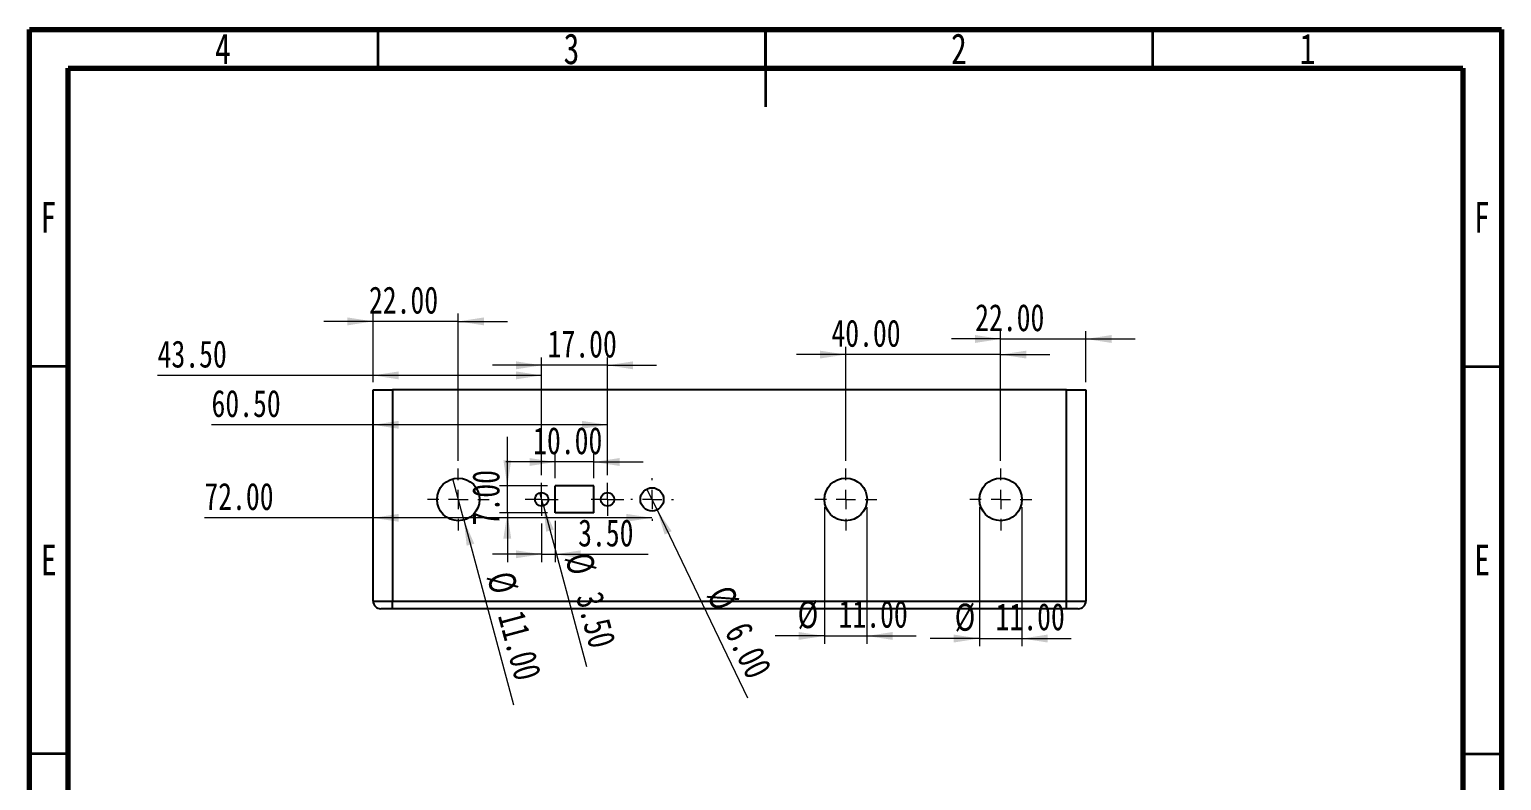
# Model space of a CAD drawing. Header units: millimetres. Extents: x 15 to 205, y 5 to 292.
# Drawn here: x 15 to 205, y 195 to 292 of the extents above; entities that cross this region are included whole.
import ezdxf

# ---------------------------------------------------------------- set-up
doc = ezdxf.new("R2010")
doc.units = ezdxf.units.MM
doc.styles.add('SLDTEXTSTYLE0', font='TXT', dxfattribs={"width": 0.75})
doc.dimstyles.new('SLDDIMSTYLE0', dxfattribs={"dimtxt": 3.5, "dimasz": 3.302, "dimexe": 0, "dimexo": 0.0625, "dimgap": 0.875, "dimtad": 1, "dimlfac": 2, "dimrnd": 1e-09, "dimzin": 4, "dimdsep": 46, "dimtxsty": 'SLDTEXTSTYLE0', "dimsah": 1, "dimcen": 0.09, "dimadec": 0, "dimazin": 1, "dimtfac": 1, "dimtofl": 0, "dimtmove": 0, "dimatfit": 3, "dimfxl": 0, "dimfrac": 2, "dimtolj": 1, "dimtzin": 12, "dimarcsym": 0})
doc.dimstyles.new('SLDDIMSTYLE2', dxfattribs={"dimtxt": 3.5, "dimasz": 3.302, "dimexe": 0, "dimexo": 0.0625, "dimgap": 0.875, "dimtad": 1, "dimlfac": 2, "dimrnd": 1e-09, "dimzin": 4, "dimdsep": 46, "dimtxsty": 'SLDTEXTSTYLE0', "dimsah": 1, "dimcen": 0.09, "dimadec": 0, "dimazin": 1, "dimtfac": 1, "dimtmove": 0, "dimatfit": 0, "dimfxl": 0, "dimfrac": 2, "dimtolj": 1, "dimtzin": 12, "dimarcsym": 0})
doc.dimstyles.new('SLDDIMSTYLE4', dxfattribs={"dimtxt": 3.5, "dimasz": 3.302, "dimexe": 0, "dimexo": 0.0625, "dimgap": 0.875, "dimtad": 1, "dimlfac": 2, "dimrnd": 1e-09, "dimzin": 4, "dimdsep": 46, "dimtxsty": 'SLDTEXTSTYLE0', "dimblk1": 'NONE', "dimsah": 1, "dimcen": 0, "dimadec": 0, "dimazin": 1, "dimtfac": 1, "dimtmove": 0, "dimatfit": 3, "dimldrblk": 'NONE', "dimfxl": 0, "dimfrac": 2, "dimtolj": 1, "dimtzin": 12, "dimarcsym": 0})

# ---------------------------------------------------------------- blocks, each defined once
blk = doc.blocks.new('_D_23')
at = {"color": 7, "linetype": 'Continuous', "lineweight": 0}
for p, q in [((59.35, 246.46), (59.35, 255.31)), ((70.35, 236.33), (70.35, 255.31)), ((59.35, 254.31), (53, 254.31)), ((70.35, 254.31), (59.35, 254.31)), ((70.35, 254.31), (76.7, 254.31))]:
    blk.add_line(p, q, dxfattribs=at)
at = {"color": 7, "linetype": 'Continuous', "lineweight": 18}
for points in [[(59.35, 254.31), (56.05, 254.82), (56.05, 253.8)], [(70.35, 254.31), (73.66, 253.8), (73.66, 254.82)]]:
    blk.add_solid(points, dxfattribs=at)
at = {"color": 7, "linetype": 'Continuous', "lineweight": 18, "insert": (58.82, 258.82), "char_height": 3.5, "attachment_point": 1, "style": 'SLDTEXTSTYLE0'}
blk.add_mtext('22.00', dxfattribs=at)
blk = doc.blocks.new('_D_24')
at = {"color": 7, "linetype": 'Continuous', "lineweight": 0}
for p, q in [((140.35, 236.33), (140.35, 253.04)), ((151.35, 246.46), (151.35, 253.04)), ((140.35, 252.04), (134, 252.04)), ((140.35, 252.04), (151.35, 252.04)), ((151.35, 252.04), (157.7, 252.04))]:
    blk.add_line(p, q, dxfattribs=at)
at = {"color": 7, "linetype": 'Continuous', "lineweight": 18}
for points in [[(140.35, 252.04), (137.05, 252.55), (137.05, 251.53)], [(151.35, 252.04), (154.66, 251.53), (154.66, 252.55)]]:
    blk.add_solid(points, dxfattribs=at)
at = {"color": 7, "linetype": 'Continuous', "lineweight": 18, "insert": (137.06, 256.55), "char_height": 3.5, "attachment_point": 1, "style": 'SLDTEXTSTYLE0'}
blk.add_mtext('22.00', dxfattribs=at)
blk = doc.blocks.new('_D_25')
at = {"color": 7, "linetype": 'Continuous', "lineweight": 0}
for p, q in [((120.35, 236.33), (120.35, 251.03)), ((140.35, 236.33), (140.35, 251.03)), ((120.35, 250.03), (114, 250.03)), ((140.35, 250.03), (120.35, 250.03)), ((140.35, 250.03), (146.7, 250.03))]:
    blk.add_line(p, q, dxfattribs=at)
at = {"color": 7, "linetype": 'Continuous', "lineweight": 18}
for points in [[(120.35, 250.03), (117.05, 250.53), (117.05, 249.52)], [(140.35, 250.03), (143.66, 249.52), (143.66, 250.53)]]:
    blk.add_solid(points, dxfattribs=at)
at = {"color": 7, "linetype": 'Continuous', "lineweight": 18, "insert": (118.51, 254.54), "char_height": 3.5, "attachment_point": 1, "style": 'SLDTEXTSTYLE0'}
blk.add_mtext('40.00', dxfattribs=at)
blk = doc.blocks.new('_D_26')
at = {"color": 7, "linetype": 'Continuous', "lineweight": 0}
for p, q in [((59.35, 247.34), (31.54, 247.34)), ((59.35, 246.46), (59.35, 248.34)), ((81.1, 247.34), (59.35, 247.34)), ((81.1, 234.46), (81.1, 248.34))]:
    blk.add_line(p, q, dxfattribs=at)
at = {"color": 7, "linetype": 'Continuous', "lineweight": 18}
for points in [[(59.35, 247.34), (62.66, 246.83), (62.66, 247.85)], [(81.1, 247.34), (77.8, 247.85), (77.8, 246.83)]]:
    blk.add_solid(points, dxfattribs=at)
at = {"color": 7, "linetype": 'Continuous', "lineweight": 18, "insert": (31.54, 251.85), "char_height": 3.5, "attachment_point": 1, "style": 'SLDTEXTSTYLE0'}
blk.add_mtext('43.50', dxfattribs=at)
blk = doc.blocks.new('_D_27')
at = {"color": 7, "linetype": 'Continuous', "lineweight": 0}
for p, q in [((89.6, 234.46), (89.6, 241.96)), ((59.35, 240.96), (38.5, 240.96)), ((89.6, 240.96), (59.35, 240.96))]:
    blk.add_line(p, q, dxfattribs=at)
at = {"color": 7, "linetype": 'Continuous', "lineweight": 18}
for points in [[(59.35, 240.96), (62.66, 240.45), (62.66, 241.47)], [(89.6, 240.96), (86.3, 241.47), (86.3, 240.45)]]:
    blk.add_solid(points, dxfattribs=at)
at = {"color": 7, "linetype": 'Continuous', "lineweight": 18, "insert": (38.5, 245.47), "char_height": 3.5, "attachment_point": 1, "style": 'SLDTEXTSTYLE0'}
blk.add_mtext('60.50', dxfattribs=at)
blk = doc.blocks.new('_D_28')
at = {"color": 7, "linetype": 'Continuous', "lineweight": 0}
for p, q in [((59.35, 228.95), (37.58, 228.95)), ((95.35, 228.95), (59.35, 228.95))]:
    blk.add_line(p, q, dxfattribs=at)
at = {"color": 7, "linetype": 'Continuous', "lineweight": 18}
for points in [[(59.35, 228.95), (62.66, 228.45), (62.66, 229.46)], [(95.35, 228.95), (92.05, 229.46), (92.05, 228.45)]]:
    blk.add_solid(points, dxfattribs=at)
at = {"color": 7, "linetype": 'Continuous', "lineweight": 18, "insert": (37.58, 233.47), "char_height": 3.5, "attachment_point": 1, "style": 'SLDTEXTSTYLE0'}
blk.add_mtext('72.00', dxfattribs=at)
blk = doc.blocks.new('_D_29')
at = {"color": 7, "linetype": 'Continuous', "lineweight": 0}
for p, q in [((82.85, 236.16), (76.5, 236.16)), ((82.85, 234.08), (82.85, 237.16)), ((87.85, 236.16), (82.85, 236.16)), ((87.85, 234.08), (87.85, 237.16)), ((87.85, 236.16), (94.2, 236.16))]:
    blk.add_line(p, q, dxfattribs=at)
at = {"color": 7, "linetype": 'Continuous', "lineweight": 18}
for points in [[(82.85, 236.16), (79.55, 236.67), (79.55, 235.65)], [(87.85, 236.16), (91.16, 235.65), (91.16, 236.67)]]:
    blk.add_solid(points, dxfattribs=at)
at = {"color": 7, "linetype": 'Continuous', "lineweight": 18, "insert": (80.01, 240.67), "char_height": 3.5, "attachment_point": 1, "style": 'SLDTEXTSTYLE0'}
blk.add_mtext('10.00', dxfattribs=at)
blk = doc.blocks.new('_D_30')
at = {"color": 7, "linetype": 'Continuous', "lineweight": 0}
for p, q in [((76.68, 233.08), (76.68, 239.43)), ((81.85, 233.08), (75.68, 233.08)), ((76.68, 229.58), (76.68, 233.08)), ((81.85, 229.58), (75.68, 229.58)), ((76.68, 229.58), (76.68, 223.23))]:
    blk.add_line(p, q, dxfattribs=at)
at = {"color": 7, "linetype": 'Continuous', "lineweight": 18}
for points in [[(76.68, 233.08), (77.18, 236.39), (76.17, 236.39)], [(76.68, 229.58), (76.17, 226.28), (77.18, 226.28)]]:
    blk.add_solid(points, dxfattribs=at)
at = {"color": 7, "linetype": 'Continuous', "lineweight": 18, "insert": (72.16, 227.98), "char_height": 3.5, "attachment_point": 1, "rotation": 90, "style": 'SLDTEXTSTYLE0'}
blk.add_mtext('7.00', dxfattribs=at)
blk = doc.blocks.new('_D_31')
at = {"color": 7, "linetype": 'Continuous', "lineweight": 0}
for q in [(69.64, 233.99), (77.46, 204.82)]:
    blk.add_line((71.07, 228.68), q, dxfattribs=at)
at = {"color": 7, "linetype": 'Continuous', "lineweight": 18}
blk.add_solid([(71.07, 228.68), (71.43, 225.36), (72.41, 225.62)], dxfattribs=at)
at = {"color": 7, "linetype": 'Continuous', "lineweight": 18, "char_height": 3.5, "attachment_point": 1, "rotation": 285, "style": 'SLDTEXTSTYLE0'}
for s, insert in [('%%c', (77.41, 222.32)), ('11.00', (78.83, 217.23))]:
    blk.add_mtext(s, dxfattribs=dict(at, insert=insert))
blk = doc.blocks.new('_None')
blk = doc.blocks.new('_D_32')
at = {"color": 7, "linetype": 'Continuous', "lineweight": 0}
for q in [(80.88, 232.18), (86.88, 209.77)]:
    blk.add_line((81.33, 230.49), q, dxfattribs=at)
at = {"color": 7, "linetype": 'Continuous', "lineweight": 18}
blk.add_solid([(81.33, 230.49), (81.69, 227.17), (82.68, 227.43)], dxfattribs=at)
at = {"color": 7, "linetype": 'Continuous', "lineweight": 18, "char_height": 3.5, "attachment_point": 1, "rotation": 285, "style": 'SLDTEXTSTYLE0'}
for s, insert in [('%%c', (87.49, 224.76)), ('3.50', (88.91, 219.68))]:
    blk.add_mtext(s, dxfattribs=dict(at, insert=insert))
blk = doc.blocks.new('_D_33')
at = {"color": 7, "linetype": 'Continuous', "lineweight": 0}
for q in [(94.7, 232.69), (107.67, 205.71)]:
    blk.add_line((96, 229.98), q, dxfattribs=at)
at = {"color": 7, "linetype": 'Continuous', "lineweight": 18}
blk.add_solid([(96, 229.98), (96.98, 226.79), (97.89, 227.23)], dxfattribs=at)
at = {"color": 7, "linetype": 'Continuous', "lineweight": 18, "char_height": 3.5, "attachment_point": 1, "rotation": 295.6638, "style": 'SLDTEXTSTYLE0'}
for s, insert in [('%%c', (105.51, 220.57)), ('6.00', (107.84, 215.83))]:
    blk.add_mtext(s, dxfattribs=dict(at, insert=insert))
blk = doc.blocks.new('_D_34')
at = {"color": 7, "linetype": 'Continuous', "lineweight": 0}
for p, q in [((117.6, 230.33), (117.6, 212.7)), ((123.1, 230.33), (123.1, 212.7)), ((117.6, 213.7), (111.25, 213.7)), ((117.6, 213.7), (123.1, 213.7)), ((123.1, 213.7), (129.45, 213.7))]:
    blk.add_line(p, q, dxfattribs=at)
at = {"color": 7, "linetype": 'Continuous', "lineweight": 18}
for points in [[(117.6, 213.7), (114.3, 214.21), (114.3, 213.2)], [(123.1, 213.7), (126.41, 213.2), (126.41, 214.21)]]:
    blk.add_solid(points, dxfattribs=at)
at = {"color": 7, "linetype": 'Continuous', "lineweight": 18, "char_height": 3.5, "attachment_point": 1, "style": 'SLDTEXTSTYLE0'}
for s, insert in [('%%c', (114.15, 218.22)), ('11.00', (119.43, 218.27))]:
    blk.add_mtext(s, dxfattribs=dict(at, insert=insert))
blk = doc.blocks.new('_D_35')
at = {"color": 7, "linetype": 'Continuous', "lineweight": 0}
for p, q in [((137.6, 230.33), (137.6, 212.37)), ((143.1, 230.33), (143.1, 212.37)), ((137.6, 213.37), (131.25, 213.37)), ((137.6, 213.37), (143.1, 213.37)), ((143.1, 213.37), (149.45, 213.37))]:
    blk.add_line(p, q, dxfattribs=at)
at = {"color": 7, "linetype": 'Continuous', "lineweight": 18}
for points in [[(137.6, 213.37), (134.3, 213.88), (134.3, 212.86)], [(143.1, 213.37), (146.41, 212.86), (146.41, 213.88)]]:
    blk.add_solid(points, dxfattribs=at)
at = {"color": 7, "linetype": 'Continuous', "lineweight": 18, "char_height": 3.5, "attachment_point": 1, "style": 'SLDTEXTSTYLE0'}
for s, insert in [('%%c', (134.42, 217.88)), ('11.00', (139.7, 217.94))]:
    blk.add_mtext(s, dxfattribs=dict(at, insert=insert))
blk = doc.blocks.new('_D_36')
at = {"color": 7, "linetype": 'Continuous', "lineweight": 0}
for p, q in [((81.1, 234.46), (81.1, 249.64)), ((89.6, 234.46), (89.6, 249.64)), ((81.1, 248.64), (74.75, 248.64)), ((89.6, 248.64), (81.1, 248.64)), ((89.6, 248.64), (95.95, 248.64))]:
    blk.add_line(p, q, dxfattribs=at)
at = {"color": 7, "linetype": 'Continuous', "lineweight": 18}
for points in [[(81.1, 248.64), (77.8, 249.15), (77.8, 248.13)], [(89.6, 248.64), (92.91, 248.13), (92.91, 249.15)]]:
    blk.add_solid(points, dxfattribs=at)
at = {"color": 7, "linetype": 'Continuous', "lineweight": 18, "insert": (81.88, 253.15), "char_height": 3.5, "attachment_point": 1, "style": 'SLDTEXTSTYLE0'}
blk.add_mtext('17.00', dxfattribs=at)
blk = doc.blocks.new('_D_37')
at = {"color": 7, "linetype": 'Continuous', "lineweight": 0}
for p, q in [((81.1, 228.21), (81.1, 223.25)), ((82.85, 228.58), (82.85, 223.25)), ((81.1, 224.25), (74.75, 224.25)), ((81.1, 224.25), (82.85, 224.25)), ((82.85, 224.25), (94.87, 224.25))]:
    blk.add_line(p, q, dxfattribs=at)
at = {"color": 7, "linetype": 'Continuous', "lineweight": 18}
for points in [[(81.1, 224.25), (77.8, 224.75), (77.8, 223.74)], [(82.85, 224.25), (86.16, 223.74), (86.16, 224.75)]]:
    blk.add_solid(points, dxfattribs=at)
at = {"color": 7, "linetype": 'Continuous', "lineweight": 18, "insert": (85.82, 228.76), "char_height": 3.5, "attachment_point": 1, "style": 'SLDTEXTSTYLE0'}
blk.add_mtext('3.50', dxfattribs=at)
blk = doc.blocks.new('SW_CENTERMARKSYMBOL_15')
at = {"color": 0, "linetype": 'Continuous', "lineweight": 18}
for p, q in [((0, 2.5), (0, 2.75)), ((-2.5, 0), (-2.75, 0)), ((0, 0), (-1.25, 0)), ((0, 0), (0, 1.25)), ((0, 0), (0, -1.25)), ((0, 0), (1.25, 0)), ((2.5, 0), (2.75, 0)), ((0, -2.5), (0, -2.75))]:
    blk.add_line(p, q, dxfattribs=at)
blk = doc.blocks.new('SW_CENTERMARKSYMBOL_16')
at = {"color": 0, "linetype": 'Continuous', "lineweight": 18}
for p, q in [((0, 2.5), (0, 4)), ((-2.5, 0), (-4, 0)), ((0, 0), (-1.25, 0)), ((0, 0), (0, 1.25)), ((0, 0), (0, -1.25)), ((0, 0), (1.25, 0)), ((2.5, 0), (4, 0)), ((0, -2.5), (0, -4))]:
    blk.add_line(p, q, dxfattribs=at)
blk = doc.blocks.new('SW_CENTERMARKSYMBOL_17')
at = {"color": 0, "linetype": 'Continuous', "lineweight": 18}
for p, q in [((0, 2.5), (0, 4)), ((-2.5, 0), (-4, 0)), ((0, 0), (-1.25, 0)), ((0, 0), (0, 1.25)), ((0, 0), (0, -1.25)), ((0, 0), (1.25, 0)), ((2.5, 0), (4, 0)), ((0, -2.5), (0, -4))]:
    blk.add_line(p, q, dxfattribs=at)
blk = doc.blocks.new('SW_CENTERMARKSYMBOL_18')
at = {"color": 0, "linetype": 'Continuous', "lineweight": 18}
for p, q in [((0, 1.25), (0, 2.125)), ((-1.25, 0), (-2.125, 0)), ((0, 0), (-1.25, 0)), ((0, 0), (0, 1.25)), ((0, 0), (0, -1.25)), ((0, 0), (1.25, 0)), ((1.25, 0), (2.125, 0)), ((0, -1.25), (0, -2.125))]:
    blk.add_line(p, q, dxfattribs=at)
blk = doc.blocks.new('SW_CENTERMARKSYMBOL_19')
at = {"color": 0, "linetype": 'Continuous', "lineweight": 18}
for p, q in [((0, 1.25), (0, 2.125)), ((-1.25, 0), (-2.125, 0)), ((0, 0), (-1.25, 0)), ((0, 0), (0, 1.25)), ((0, 0), (0, -1.25)), ((0, 0), (1.25, 0)), ((1.25, 0), (2.125, 0)), ((0, -1.25), (0, -2.125))]:
    blk.add_line(p, q, dxfattribs=at)
blk = doc.blocks.new('SW_CENTERMARKSYMBOL_20')
at = {"color": 0, "linetype": 'Continuous', "lineweight": 18}
for p, q in [((0, 2.5), (0, 4)), ((-2.5, 0), (-4, 0)), ((0, 0), (-1.25, 0)), ((0, 0), (0, 1.25)), ((0, 0), (0, -1.25)), ((0, 0), (1.25, 0)), ((2.5, 0), (4, 0)), ((0, -2.5), (0, -4))]:
    blk.add_line(p, q, dxfattribs=at)

msp = doc.modelspace()

# ---------------------------------------------------------------- linework, layer by layer
at = {"color": 7, "linetype": 'Continuous', "lineweight": 70}
for p, q in [((15, 5), (15, 292)), ((15, 292), (205, 292)), ((205, 292), (205, 5)), ((20, 10), (20, 287)), ((20, 287), (200, 287)), ((200, 287), (200, 10))]:
    msp.add_line(p, q, dxfattribs=at)
at = {"color": 7, "linetype": 'Continuous', "lineweight": 35}
for p, q in [((60, 287), (60, 292)), ((110, 292), (110, 282)), ((110, 287), (110, 292)), ((160, 287), (160, 292)), ((20, 248.5), (15, 248.5)), ((200, 248.5), (205, 248.5)), ((20, 198.5), (15, 198.5)), ((200, 198.5), (205, 198.5))]:
    msp.add_line(p, q, dxfattribs=at)
at = {"color": 7, "linetype": 'Continuous', "lineweight": 25}
for p, q in [((59.3546, 218.2093), (59.3546, 245.4593)), ((59.3546, 245.4593), (61.8546, 245.4593)), ((148.8546, 245.4593), (61.8546, 245.4593)), ((61.8546, 245.4593), (61.8546, 218.2093)), ((148.8546, 245.4593), (151.3546, 245.4593)), ((148.8546, 218.2093), (148.8546, 245.4593)), ((151.3546, 245.4593), (151.3546, 218.2093)), ((82.8546, 229.5843), (82.8546, 233.0843)), ((87.8546, 233.0843), (82.8546, 233.0843)), ((87.8546, 229.5843), (87.8546, 233.0843)), ((87.8546, 229.5843), (82.8546, 229.5843)), ((59.3546, 218.2093), (61.8546, 218.2093)), ((61.8546, 217.2093), (60.3546, 217.2093)), ((61.8546, 218.2093), (148.8546, 218.2093)), ((61.8546, 217.2093), (61.8546, 218.2093)), ((148.8546, 217.2093), (61.8546, 217.2093)), ((148.8546, 218.2093), (151.3546, 218.2093)), ((148.8546, 217.2093), (148.8546, 218.2093)), ((150.3546, 217.2093), (148.8546, 217.2093))]:
    msp.add_line(p, q, dxfattribs=at)
for centre, radius in [((70.3546, 231.3343), 2.75), ((120.3546, 231.3343), 2.75), ((140.3546, 231.3343), 2.75), ((81.1046, 231.3343), 0.875), ((89.6046, 231.3343), 0.875), ((95.3546, 231.3343), 1.5)]:
    msp.add_circle(centre, radius, dxfattribs=at)
for centre, start, end in [((60.3546, 218.2093), 180, 270), ((150.3546, 218.2093), 270, 0)]:
    msp.add_arc(centre, 1, start, end, dxfattribs=at)

# ---------------------------------------------------------------- block references
at = {"color": 7, "linetype": 'Continuous', "lineweight": 0}
for name, p in [('SW_CENTERMARKSYMBOL_16', (70.3546, 231.3343)), ('SW_CENTERMARKSYMBOL_15', (95.3546, 231.3343)), ('SW_CENTERMARKSYMBOL_20', (120.3546, 231.3343)), ('SW_CENTERMARKSYMBOL_17', (140.3546, 231.3343)), ('SW_CENTERMARKSYMBOL_19', (81.1046, 231.3343)), ('SW_CENTERMARKSYMBOL_18', (89.6046, 231.3343))]:
    msp.add_blockref(name, p, dxfattribs=at)

# ---------------------------------------------------------------- texts
at = {"color": 7, "linetype": 'Continuous', "lineweight": 0, "char_height": 3.9687, "attachment_point": 2, "style": 'SLDTEXTSTYLE0'}
for s, insert in [('4', (39.96, 291.4889)), ('3', (84.96, 291.4889)), ('2', (134.96, 291.4889)), ('1', (179.96, 291.4889)), ('F', (17.4577, 269.7389)), ('F', (202.4577, 269.7389)), ('E', (17.5078, 225.4889)), ('E', (202.5078, 225.4889))]:
    msp.add_mtext(s, dxfattribs=dict(at, insert=insert))

# ---------------------------------------------------------------- dimensions: what is measured, and where the dimension line sits
at = {"color": 7, "linetype": 'Continuous', "lineweight": 18}
for base, p1, p2, dimstyle, picture, middle in [((59.3546, 254.3079), (70.3546, 235.3343), (59.3546, 245.4593), 'SLDDIMSTYLE2', '_D_23', (64.639, 254.3079)), ((151.3546, 252.0412), (140.3546, 235.3343), (151.3546, 245.4593), 'SLDDIMSTYLE2', '_D_24', (142.8805, 252.0412)), ((81.1046, 248.6388), (89.6046, 233.4593), (81.1046, 233.4593), 'SLDDIMSTYLE2', '_D_36', (87.6951, 248.6388)), ((120.3546, 250.0264), (140.3546, 235.3343), (120.3546, 235.3343), 'SLDDIMSTYLE2', '_D_25', (124.3275, 250.0264)), ((59.3546, 247.34), (81.1046, 233.4593), (59.3546, 245.4593), 'SLDDIMSTYLE0', '_D_26', (37.3546, 247.34)), ((59.3546, 240.9598), (89.6046, 233.4593), (59.3546, 245.4593), 'SLDDIMSTYLE0', '_D_27', (44.323, 240.9598)), ((82.8546, 236.163), (87.8546, 233.0843), (82.8546, 233.0843), 'SLDDIMSTYLE2', '_D_29', (85.8313, 236.163)), ((59.3546, 228.955), (95.3546, 228.5843), (59.3546, 218.2093), 'SLDDIMSTYLE0', '_D_28', (43.3996, 228.955)), ((82.8546, 224.2467), (81.1046, 229.2093), (82.8546, 229.5843), 'SLDDIMSTYLE2', '_D_37', (90.3416, 224.2467))]:
    dim = msp.add_linear_dim(base=base, p1=p1, p2=p2, dimstyle=dimstyle, dxfattribs=at)
    dim.commit()
    dim.dimension.update_dxf_attribs({"geometry": picture, "text_midpoint": middle, "dimtype": 160})
dim = msp.add_linear_dim(base=(76.6767, 233.0843), p1=(82.8546, 229.5843), p2=(82.8546, 233.0843), angle=90, dimstyle='SLDDIMSTYLE2', dxfattribs=at)
dim.commit()
dim.dimension.update_dxf_attribs({"geometry": '_D_30', "text_midpoint": (76.6767, 232.5011), "dimtype": 160})
for p1, p2, picture, middle in [((69.6428, 233.9906), (71.0663, 228.678), '_D_31', (75.3231, 212.7915)), ((80.8781, 232.1795), (81.3311, 230.4891), '_D_32', (85.094, 216.4455)), ((94.705, 232.6863), (96.0042, 229.9823), '_D_33', (104.6427, 212.0037))]:
    dim = msp.add_diameter_dim_2p(p1=p1, p2=p2, dimstyle='SLDDIMSTYLE4', dxfattribs=at)
    dim.commit()
    dim.dimension.update_dxf_attribs({"geometry": picture, "text_midpoint": middle, "dimtype": 163})
for base, p1, p2, picture, middle in [((123.1046, 213.7046), (117.6046, 231.3343), (123.1046, 231.3343), '_D_34', (122.6048, 213.7046)), ((143.1046, 213.3714), (137.6046, 231.3343), (143.1046, 231.3343), '_D_35', (142.8805, 213.3714))]:
    dim = msp.add_linear_dim(base=base, p1=p1, p2=p2, text='%%c<>', dimstyle='SLDDIMSTYLE2', dxfattribs=at)
    dim.commit()
    dim.dimension.update_dxf_attribs({"geometry": picture, "text_midpoint": middle, "dimtype": 160})

doc.saveas('drawing.dxf')
